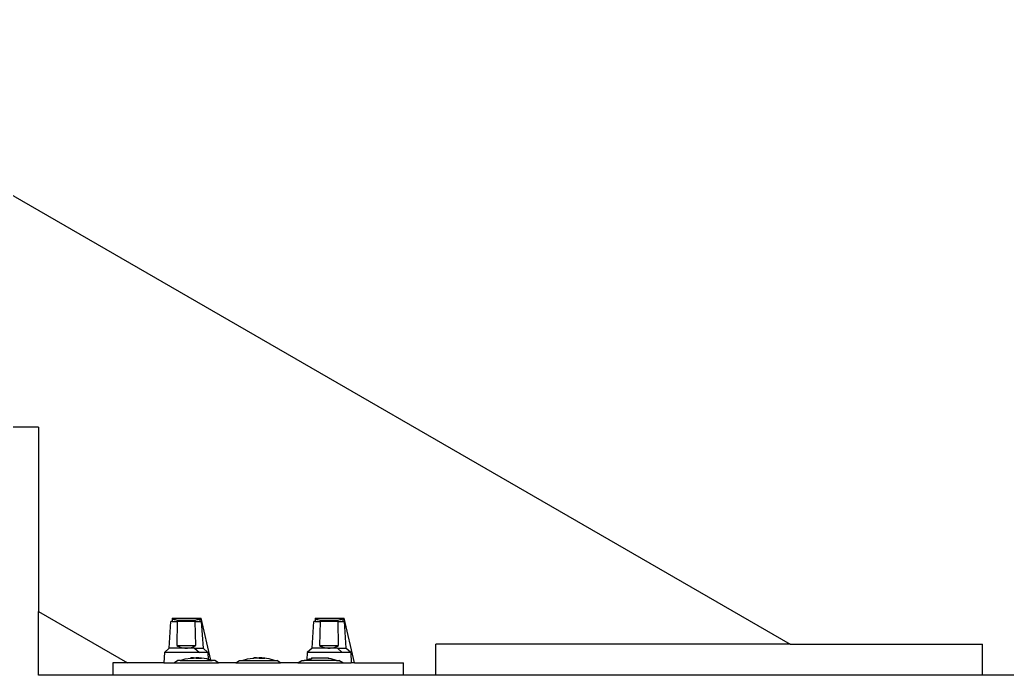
# Model space of a CAD drawing. Extents: x -77 to 77, y -36 to 36.
# Drawn here: x -18.9 to 20.85, y 5 to 31.41 of the extents above; entities that cross this region are included whole.
import ezdxf

# ---------------------------------------------------------------- set-up
doc = ezdxf.new("R2010")
doc.units = 0
doc.layers.get('0').update_dxf_attribs({"linetype": 'CONTINUOUS'})

msp = doc.modelspace()

# ---------------------------------------------------------------- linework, layer by layer
for p, q in [((-31.458, 31.411), (12.115, 6.254)), ((-18.153, 15.004), (-19.653, 15.004)), ((-18.153, 15.004), (-18.153, 7.572)), ((-18.153, 7.572), (-14.572, 5.504)), ((-18.153, 5.004), (-18.153, 7.572)), ((-12.887, 6.09), (-12.815, 7.166)), ((-12.763, 7.166), (-12.815, 7.166)), ((-12.763, 7.305), (-11.9, 7.306)), ((-12.763, 7.305), (-12.759, 7.293)), ((-12.763, 7.305), (-12.763, 7.166)), ((-12.763, 7.166), (-12.567, 7.166)), ((-12.759, 7.293), (-12.745, 7.28)), ((-12.745, 7.28), (-12.722, 7.268)), ((-12.722, 7.268), (-12.69, 7.257)), ((-12.69, 7.257), (-12.65, 7.246)), ((-12.65, 7.246), (-12.603, 7.236)), ((-12.603, 7.236), (-12.549, 7.228)), ((-12.567, 7.166), (-12.584, 6.205)), ((-12.549, 7.166), (-12.567, 7.166)), ((-12.549, 7.228), (-11.857, 7.228)), ((-12.549, 7.228), (-12.549, 7.166)), ((-11.857, 7.166), (-12.549, 7.166)), ((-11.9, 7.306), (-11.601, 7.304)), ((-11.9, 7.292), (-11.9, 7.306)), ((-11.774, 7.293), (-11.9, 7.292)), ((-11.857, 7.228), (-11.803, 7.236)), ((-11.857, 7.228), (-11.857, 7.166)), ((-11.839, 7.166), (-11.857, 7.166)), ((-11.822, 6.205), (-11.839, 7.166)), ((-11.839, 7.166), (-11.648, 7.166)), ((-11.803, 7.236), (-11.756, 7.246)), ((-11.774, 7.293), (-11.648, 7.292)), ((-11.756, 7.246), (-11.717, 7.256)), ((-11.717, 7.256), (-11.685, 7.268)), ((-11.685, 7.268), (-11.662, 7.28)), ((-11.662, 7.28), (-11.656, 7.285)), ((-11.648, 7.292), (-11.656, 7.285)), ((-11.648, 7.292), (-11.648, 7.166)), ((-11.648, 7.166), (-11.594, 7.166)), ((-11.205, 5.617), (-11.599, 7.299)), ((-11.594, 7.166), (-11.521, 6.09)), ((-7.137, 6.09), (-7.065, 7.166)), ((-7.013, 7.166), (-7.065, 7.166)), ((-7.013, 7.305), (-6.15, 7.306)), ((-7.013, 7.305), (-7.009, 7.293)), ((-7.013, 7.305), (-7.013, 7.166)), ((-7.013, 7.166), (-6.817, 7.166)), ((-7.009, 7.293), (-6.995, 7.28)), ((-6.995, 7.28), (-6.972, 7.268)), ((-6.972, 7.268), (-6.94, 7.257)), ((-6.94, 7.257), (-6.9, 7.246)), ((-6.9, 7.246), (-6.853, 7.236)), ((-6.853, 7.236), (-6.799, 7.228)), ((-6.817, 7.166), (-6.834, 6.205)), ((-6.799, 7.166), (-6.817, 7.166)), ((-6.799, 7.228), (-6.107, 7.228)), ((-6.799, 7.228), (-6.799, 7.166)), ((-6.107, 7.166), (-6.799, 7.166)), ((-6.15, 7.306), (-5.851, 7.304)), ((-6.15, 7.292), (-6.15, 7.306)), ((-6.024, 7.293), (-6.15, 7.292)), ((-6.107, 7.228), (-6.053, 7.236)), ((-6.107, 7.228), (-6.107, 7.166)), ((-6.089, 7.166), (-6.107, 7.166)), ((-6.072, 6.205), (-6.089, 7.166)), ((-6.089, 7.166), (-5.898, 7.166)), ((-6.053, 7.236), (-6.006, 7.246)), ((-6.024, 7.293), (-5.898, 7.292)), ((-6.006, 7.246), (-5.967, 7.256)), ((-5.967, 7.256), (-5.935, 7.268)), ((-5.935, 7.268), (-5.912, 7.28)), ((-5.912, 7.28), (-5.906, 7.285)), ((-5.898, 7.292), (-5.906, 7.285)), ((-5.898, 7.292), (-5.898, 7.166)), ((-5.898, 7.166), (-5.844, 7.166)), ((-5.428, 5.504), (-5.849, 7.299)), ((-5.844, 7.166), (-5.771, 6.09)), ((-12.887, 6.09), (-13.08, 5.922)), ((-11.864, 6.09), (-12.887, 6.09)), ((-12.584, 6.205), (-11.822, 6.205)), ((-12.584, 6.205), (-12.542, 6.181)), ((-12.542, 6.181), (-12.497, 6.16)), ((-12.497, 6.16), (-12.451, 6.142)), ((-12.451, 6.142), (-12.403, 6.127)), ((-12.403, 6.127), (-12.354, 6.116)), ((-12.354, 6.116), (-12.304, 6.107)), ((-12.304, 6.107), (-12.254, 6.102)), ((-12.254, 6.102), (-12.203, 6.101)), ((-12.203, 6.101), (-12.152, 6.102)), ((-12.152, 6.102), (-12.102, 6.107)), ((-12.102, 6.107), (-12.052, 6.116)), ((-12.052, 6.116), (-12.003, 6.127)), ((-12.003, 6.127), (-11.955, 6.142)), ((-11.955, 6.142), (-11.909, 6.16)), ((-11.909, 6.16), (-11.865, 6.181)), ((-11.865, 6.181), (-11.822, 6.205)), ((-11.864, 6.09), (-11.674, 5.922)), ((-11.864, 6.09), (-11.521, 6.09)), ((-11.328, 5.922), (-11.521, 6.09)), ((-7.137, 6.09), (-7.33, 5.922)), ((-6.114, 6.09), (-7.137, 6.09)), ((-6.834, 6.205), (-6.072, 6.205)), ((-6.834, 6.205), (-6.792, 6.181)), ((-6.792, 6.181), (-6.747, 6.16)), ((-6.747, 6.16), (-6.701, 6.142)), ((-6.701, 6.142), (-6.653, 6.127)), ((-6.653, 6.127), (-6.604, 6.116)), ((-6.604, 6.116), (-6.554, 6.107)), ((-6.554, 6.107), (-6.504, 6.102)), ((-6.504, 6.102), (-6.453, 6.101)), ((-6.453, 6.101), (-6.402, 6.102)), ((-6.402, 6.102), (-6.352, 6.107)), ((-6.352, 6.107), (-6.302, 6.116)), ((-6.302, 6.116), (-6.253, 6.127)), ((-6.253, 6.127), (-6.205, 6.142)), ((-6.205, 6.142), (-6.159, 6.16)), ((-6.159, 6.16), (-6.115, 6.181)), ((-6.115, 6.181), (-6.072, 6.205)), ((-6.114, 6.09), (-5.924, 5.922)), ((-6.114, 6.09), (-5.771, 6.09)), ((-5.578, 5.922), (-5.771, 6.09)), ((-2.153, 5.004), (-2.153, 6.254)), ((12.115, 6.254), (-2.153, 6.254)), ((12.115, 6.254), (19.847, 6.254)), ((19.847, 5.004), (19.847, 6.254)), ((-13.08, 5.922), (-13.103, 5.504)), ((-11.674, 5.922), (-13.08, 5.922)), ((-12.703, 5.504), (-12.552, 5.604)), ((-12.452, 5.604), (-12.552, 5.604)), ((-12.452, 5.604), (-12.239, 5.66)), ((-12.452, 5.604), (-11.155, 5.604)), ((-12.239, 5.66), (-12.022, 5.693)), ((-12.022, 5.693), (-12.022, 5.703)), ((-11.913, 5.703), (-12.022, 5.703)), ((-12.022, 5.693), (-11.913, 5.693)), ((-11.913, 5.693), (-11.916, 5.693)), ((-11.913, 5.693), (-11.913, 5.703)), ((-11.913, 5.703), (-11.803, 5.703)), ((-11.803, 5.693), (-11.913, 5.693)), ((-11.803, 5.693), (-11.803, 5.703)), ((-11.694, 5.703), (-11.803, 5.703)), ((-11.803, 5.693), (-11.694, 5.693)), ((-11.694, 5.693), (-11.694, 5.703)), ((-11.694, 5.703), (-11.584, 5.703)), ((-11.694, 5.693), (-11.584, 5.693)), ((-11.328, 5.922), (-11.674, 5.922)), ((-11.584, 5.693), (-11.584, 5.703)), ((-11.368, 5.66), (-11.584, 5.693)), ((-11.314, 5.646), (-11.368, 5.66)), ((-11.328, 5.922), (-11.314, 5.646)), ((-11.205, 5.617), (-11.314, 5.646)), ((-11.155, 5.604), (-11.205, 5.617)), ((-11.055, 5.604), (-11.155, 5.604)), ((-10.903, 5.504), (-11.055, 5.604)), ((-10.203, 5.504), (-10.052, 5.604)), ((-10.052, 5.604), (-9.952, 5.604)), ((-9.952, 5.604), (-9.739, 5.66)), ((-9.952, 5.604), (-8.655, 5.604)), ((-9.739, 5.66), (-9.522, 5.693)), ((-9.522, 5.693), (-9.482, 5.693)), ((-9.482, 5.693), (-9.482, 5.703)), ((-9.373, 5.703), (-9.482, 5.703)), ((-9.373, 5.693), (-9.482, 5.693)), ((-9.373, 5.693), (-9.373, 5.703)), ((-9.373, 5.703), (-9.263, 5.703)), ((-9.263, 5.693), (-9.373, 5.693)), ((-9.263, 5.693), (-9.263, 5.703)), ((-9.154, 5.703), (-9.263, 5.703)), ((-9.263, 5.693), (-9.154, 5.693)), ((-9.154, 5.693), (-9.154, 5.703)), ((-9.154, 5.703), (-9.044, 5.703)), ((-9.154, 5.693), (-9.084, 5.693)), ((-8.868, 5.66), (-9.084, 5.693)), ((-9.084, 5.693), (-9.044, 5.693)), ((-9.044, 5.693), (-9.044, 5.703)), ((-8.655, 5.604), (-8.868, 5.66)), ((-8.655, 5.604), (-8.555, 5.604)), ((-8.403, 5.504), (-8.555, 5.604)), ((-7.703, 5.504), (-7.552, 5.604)), ((-7.552, 5.604), (-7.451, 5.604)), ((-7.451, 5.604), (-7.346, 5.632)), ((-6.155, 5.604), (-7.451, 5.604)), ((-7.33, 5.922), (-7.346, 5.632)), ((-7.346, 5.632), (-7.239, 5.66)), ((-5.924, 5.922), (-7.33, 5.922)), ((-7.239, 5.66), (-7.16, 5.672)), ((-7.16, 5.672), (-7.162, 5.66)), ((-7.16, 5.703), (-7.16, 5.672)), ((-7.16, 5.703), (-6.48, 5.703)), ((-6.48, 5.703), (-6.48, 5.677)), ((-6.368, 5.66), (-6.48, 5.677)), ((-6.48, 5.677), (-6.48, 5.66)), ((-6.155, 5.604), (-6.368, 5.66)), ((-6.155, 5.604), (-6.055, 5.604)), ((-5.903, 5.504), (-6.055, 5.604)), ((-5.578, 5.922), (-5.924, 5.922)), ((-5.578, 5.922), (-5.556, 5.504)), ((-15.153, 5.504), (-15.153, 5.004)), ((-14.572, 5.504), (-15.153, 5.504)), ((-13.103, 5.504), (-14.572, 5.504)), ((-13.103, 5.504), (-12.703, 5.504)), ((-12.703, 5.504), (-10.903, 5.504)), ((-10.203, 5.504), (-10.903, 5.504)), ((-10.203, 5.504), (-8.403, 5.504)), ((-7.703, 5.504), (-8.403, 5.504)), ((-7.703, 5.504), (-5.903, 5.504)), ((-5.903, 5.504), (-5.556, 5.504)), ((-5.428, 5.504), (-5.556, 5.504)), ((-5.428, 5.504), (-3.453, 5.504)), ((-3.453, 5.004), (-3.453, 5.504)), ((-15.153, 5.004), (-18.153, 5.004)), ((-3.453, 5.004), (-15.153, 5.004)), ((-2.153, 5.004), (-3.453, 5.004)), ((19.847, 5.004), (-2.153, 5.004)), ((21.847, 5.004), (19.847, 5.004))]:
    msp.add_line(p, q)

doc.saveas('drawing.dxf')
